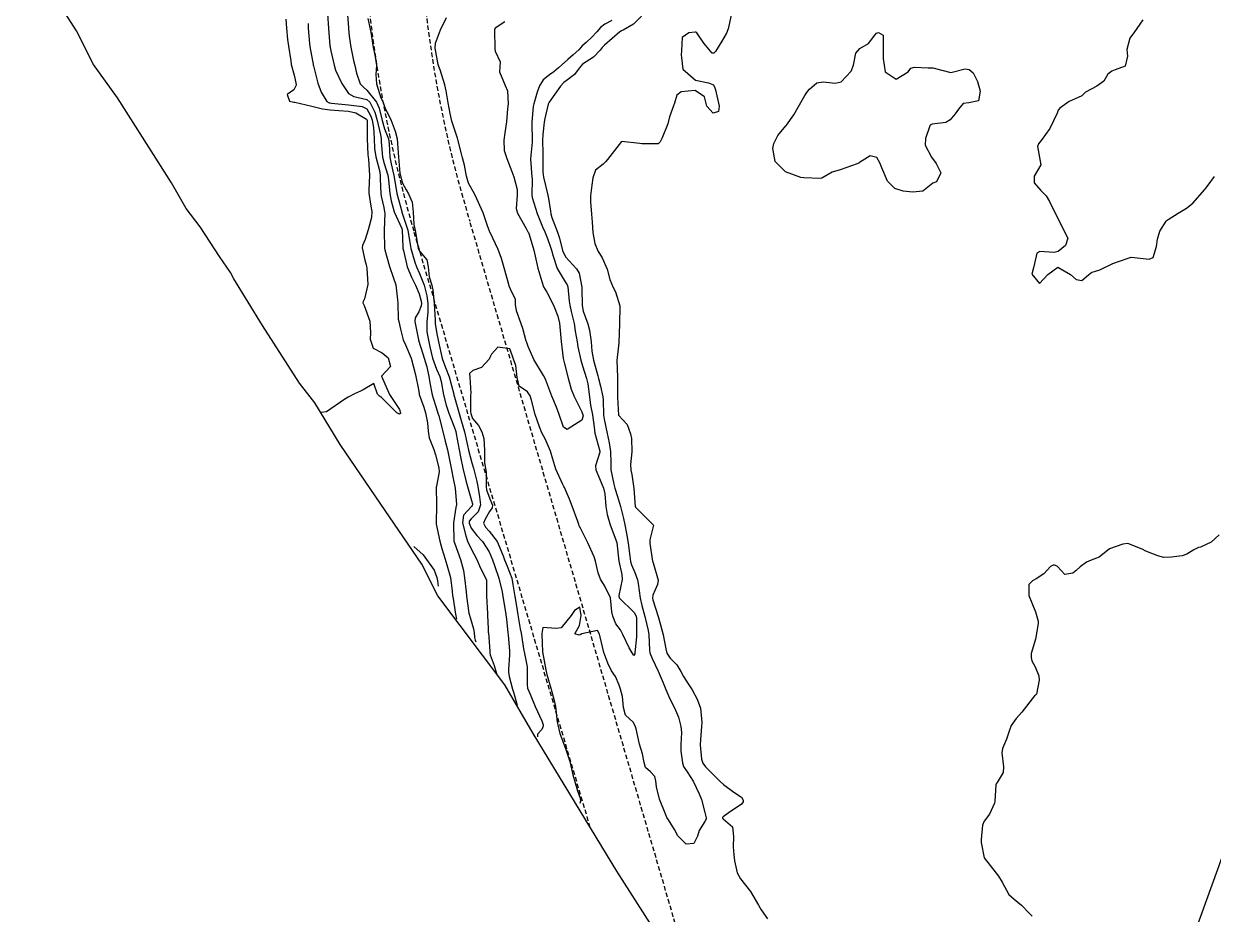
# Model space of a CAD drawing. Header units: metres. Extents: x 292545 to 299085, y 7450245 to 7463078.
# Drawn here: x 296312.4 to 296442.8, y 7454392.4 to 7454489.9 of the extents above; entities that cross this region are included whole.
import ezdxf

# ---------------------------------------------------------------- set-up
doc = ezdxf.new("R2010")
doc.units = ezdxf.units.M
doc.linetypes.add('DASHED', pattern=[0.75, 0.5, -0.25])
for name, color, linetype in [('Area', 45, 'Continuous'), ('Area Verde e Lazer', 94, 'Continuous'), ('Curvas de Nivel 1m', 11, 'Continuous'), ('Curvas de Nivel 5m', 15, 'Continuous'), ('Vias Primárias', 230, 'Continuous'), ('Vias Secundárias', 230, 'DASHED')]:
    doc.layers.add(name, color=color, linetype=linetype)

msp = doc.modelspace()

# ---------------------------------------------------------------- linework, layer by layer
at = {"layer": 'Area'}
msp.add_polyline3d([(296381.12, 7454391.31, 682.64), (296377.45, 7454397.09, 682.67), (296368.25, 7454412.18, 682.79), (296365.14, 7454417.5, 683.22), (296357.82, 7454427.25, 686.7), (296356.07, 7454430.74, 687.01), (296351.03, 7454438.1, 688.77), (296347.09, 7454443.85, 688.83), (296344.31, 7454448.41, 691.92), (296342.63, 7454450.57, 689.61), (296338.6, 7454456.88, 689.49), (296335.44, 7454461.99, 689.18), (296335.08, 7454462.71, 689.17), (296333.87, 7454464.44, 689.25), (296331.74, 7454467.7, 689.38), (296330.23, 7454469.7, 689.3), (296328.6, 7454472.51, 689.28), (296322.68, 7454481.83, 689.26), (296320.05, 7454485.5, 689.31), (296318.19, 7454489.18, 689.33), (296312.42, 7454498.18, 690.81)], dxfattribs=at)
at = {"layer": 'Area Verde e Lazer', "elevation": 682.53}
msp.add_lwpolyline([(296424.81, 7454323.99), (296458.01, 7454417.08), (296481.15, 7454479.72), (296497.66, 7454525.8, -1), (296512.82, 7454520.37, 0.001416), (296446.05, 7454332.4, -0.011647), (296437.73, 7454310.41, -0.34013), (296434.95, 7454308.78, -0.34013)], format="xyb", dxfattribs=at)
at = {"layer": 'Curvas de Nivel 1m', "flags": 128}
for points, elevation in [([(296345.73, 7454491.03), (296345.81, 7454489.42), (296345.98, 7454487.52), (296346, 7454487.42), (296346.01, 7454487.35), (296346.08, 7454487), (296346.43, 7454485.42), (296346.59, 7454484.88), (296347.27, 7454483.41), (296348.02, 7454482.32), (296348.61, 7454481.98), (296350.02, 7454481.65), (296350.34, 7454481.37), (296350.89, 7454480.25), (296351.16, 7454479.36), (296351.53, 7454477.79), (296351.59, 7454477.36), (296351.61, 7454477), (296351.76, 7454475.35), (296351.93, 7454474.62), (296352.31, 7454473.35), (296352.4, 7454472.85), (296352.54, 7454471.34), (296352.68, 7454470.55), (296353.04, 7454469.34), (296353.85, 7454467.52), (296353.89, 7454467.33), (296353.96, 7454465.46), (296353.98, 7454465.33), (296354.03, 7454465.12), (296354.44, 7454463.32), (296354.91, 7454462.2), (296355.36, 7454461.31), (296355.76, 7454460.36), (296355.98, 7454459.54), (296356.02, 7454459.31), (296356, 7454459.05), (296355.74, 7454458.38), (296355.32, 7454457.72), (296355.28, 7454457.31), (296355.68, 7454455.33), (296355.69, 7454455.31), (296355.7, 7454455.27), (296356.16, 7454453.78), (296356.31, 7454453.3), (296356.6, 7454452.36), (296356.84, 7454451.29), (296356.94, 7454450.59), (296357.18, 7454449.29), (296357.28, 7454448.93), (296357.62, 7454447.89), (296357.82, 7454447.28), (296357.91, 7454446.98), (296358.34, 7454445.27), (296358.62, 7454444.22), (296358.86, 7454443.27), (296359.2, 7454441.6), (296359.27, 7454441.26), (296359.52, 7454439.95), (296359.66, 7454439.26), (296359.7, 7454439.07), (296359.84, 7454437.26), (296359.79, 7454436.95), (296359.52, 7454435.26), (296359.52, 7454435.2), (296359.58, 7454433.26), (296359.63, 7454433.07), (296360.3, 7454431.25), (296360.61, 7454430.04), (296360.74, 7454429.25), (296360.92, 7454427.7), (296360.97, 7454427.24), (296361.22, 7454425.37), (296361.25, 7454425.24), (296361.34, 7454424.89), (296361.72, 7454423.63), (296361.78, 7454423.23), (296361.84, 7454422.71), (296361.92, 7454422.42), (296361.98, 7454422.23)], 687), ([(296347.86, 7454491.4), (296348.02, 7454489.5), (296348.03, 7454489.4), (296348.1, 7454488.59), (296348.26, 7454487.4), (296348.58, 7454485.91), (296348.71, 7454485.39), (296348.91, 7454484.52), (296349.31, 7454483.38), (296349.66, 7454483), (296350.03, 7454482.69), (296351.07, 7454481.36), (296351.36, 7454480.71), (296351.7, 7454479.35), (296351.98, 7454478.42), (296352.4, 7454477.35), (296352.49, 7454476.81), (296352.56, 7454475.34), (296352.68, 7454474.59), (296352.98, 7454473.34), (296353.21, 7454472.03), (296353.33, 7454471.34), (296353.85, 7454469.36), (296353.86, 7454469.33), (296353.87, 7454469.29), (296354.52, 7454467.32), (296354.7, 7454466.19), (296354.86, 7454465.32), (296355.29, 7454463.83), (296355.47, 7454463.31), (296355.79, 7454462.6), (296356.32, 7454461.3), (296356.61, 7454460.15), (296356.71, 7454459.3), (296356.7, 7454458.34), (296356.59, 7454457.3), (296356.61, 7454456.2), (296356.78, 7454455.29), (296356.94, 7454454.53), (296357.23, 7454453.29), (296357.67, 7454452.1), (296358.03, 7454451.28), (296358.18, 7454450.74), (296358.44, 7454449.27), (296358.72, 7454448.16), (296359.02, 7454447.27), (296359.59, 7454445.78), (296359.77, 7454445.26), (296359.83, 7454445.01), (296360.15, 7454443.25), (296360.29, 7454442.51), (296360.55, 7454441.25), (296360.88, 7454439.89), (296361.05, 7454439.24), (296361.5, 7454437.71), (296361.6, 7454437.34), (296361.61, 7454437.24), (296361.58, 7454437.15), (296361.49, 7454437.06), (296360.62, 7454436.11), (296360.5, 7454435.25), (296360.87, 7454433.82), (296361.06, 7454433.24), (296361.43, 7454432.48), (296362.07, 7454431.23), (296362.47, 7454430.29), (296363.05, 7454429.22), (296363.13, 7454428.96), (296363.13, 7454427.21), (296363.25, 7454425.31), (296363.26, 7454425.21), (296363.27, 7454425.14), (296363.33, 7454423.65), (296363.34, 7454423.21), (296363.35, 7454423.19), (296363.51, 7454421.21), (296363.52, 7454420.99), (296363.56, 7454420.81), (296363.98, 7454419.61), (296364.23, 7454418.75)], 686), ([(296389.98, 7454490.9), (296389.63, 7454489.38), (296389.44, 7454488.91), (296388.94, 7454488.06), (296388.25, 7454486.92), (296388.18, 7454486.82), (296388.08, 7454486.74), (296387.9, 7454486.74), (296387.72, 7454486.93), (296386.97, 7454487.81), (296386.21, 7454488.95), (296386.1, 7454489.02), (296386.02, 7454489.04), (296385.32, 7454488.96), (296384.61, 7454488.45), (296384.51, 7454486.97), (296384.48, 7454486.56), (296384.67, 7454484.96), (296386.05, 7454483.76), (296387.5, 7454483.47), (296388.04, 7454483.24), (296388.19, 7454482.92), (296388.25, 7454482.7), (296388.66, 7454480.91), (296388.59, 7454480.33), (296388, 7454480.17), (296387.29, 7454480.93), (296387.05, 7454481.96), (296386.03, 7454482.62), (296384.49, 7454482.5), (296384.02, 7454482.12), (296383.75, 7454481.24), (296383.65, 7454480.97), (296383.22, 7454479.75), (296383.01, 7454478.98), (296382.42, 7454477.45), (296382.18, 7454477), (296381.96, 7454476.79), (296380.17, 7454476.81), (296379.96, 7454476.84), (296377.96, 7454477.04), (296376.41, 7454475.06), (296376.2, 7454474.81), (296375.94, 7454474.58), (296375.11, 7454473.89), (296374.8, 7454473.08), (296374.71, 7454472.28), (296374.54, 7454471.08), (296374.53, 7454470.44), (296374.67, 7454469.08), (296374.73, 7454468.21), (296374.82, 7454467.08), (296375.04, 7454465.87), (296375.35, 7454465.07), (296375.81, 7454464.31), (296376.38, 7454463.06), (296376.65, 7454461.93), (296377.05, 7454461.05), (296377.3, 7454460.58), (296377.75, 7454459.04), (296377.72, 7454457.04), (296377.64, 7454455.04), (296377.64, 7454454.98), (296377.42, 7454453.04), (296377.49, 7454451.21), (296377.51, 7454451.05), (296377.52, 7454449.17), (296377.52, 7454449.05), (296377.6, 7454447.05), (296378.58, 7454446.02), (296378.94, 7454445.03), (296379.04, 7454444.49), (296379.07, 7454443.03), (296378.93, 7454441.64), (296378.97, 7454441.03), (296379.07, 7454440.57), (296379.31, 7454439.02), (296379.46, 7454437.04), (296379.47, 7454437.02), (296379.48, 7454436.96), (296381.46, 7454435), (296381.07, 7454433.38), (296381.07, 7454433), (296381.36, 7454431.05), (296381.37, 7454431), (296381.41, 7454430.87), (296381.97, 7454428.99), (296381.88, 7454428.5), (296381.38, 7454427.33), (296381.33, 7454427.04), (296381.33, 7454427), (296381.37, 7454426.82), (296381.98, 7454424.99), (296382.23, 7454424.1), (296382.53, 7454422.99), (296382.82, 7454421.47), (296382.93, 7454420.98), (296383.29, 7454420.42), (296384.01, 7454419.7), (296384.46, 7454418.96), (296384.74, 7454418.43), (296385.26, 7454417.61), (296385.68, 7454416.95), (296386.24, 7454415.93), (296386.61, 7454414.94), (296386.75, 7454413.39), (296386.73, 7454412.93), (296386.6, 7454411.52), (296386.57, 7454410.94), (296386.73, 7454409.36), (296386.87, 7454408.93), (296387.15, 7454408.52), (296388.76, 7454406.91), (296389.13, 7454406.58), (296390.27, 7454405.74), (296391.11, 7454405.19), (296391.29, 7454404.88), (296391.29, 7454404.69), (296391.1, 7454404.42), (296389.64, 7454403.45), (296389.08, 7454403.03), (296389.03, 7454402.96), (296389.03, 7454402.91), (296389.08, 7454402.81), (296390.1, 7454401.93), (296390.21, 7454400.89), (296390.2, 7454399.74), (296390.26, 7454398.89), (296390.34, 7454398.21), (296390.64, 7454396.89), (296391, 7454396.25), (296392.09, 7454394.87), (296392.97, 7454393.38), (296393.27, 7454392.86), (296393.95, 7454391.85)], 682), ([(296341.16, 7454490.45), (296341.21, 7454489.48), (296341.33, 7454488.24), (296341.44, 7454487.48), (296341.68, 7454485.87), (296341.72, 7454485.47), (296342.05, 7454484.32), (296342.25, 7454483.47), (296342.27, 7454483.22), (296342.03, 7454482.72), (296341.3, 7454482.2), (296341.56, 7454481.47), (296342.01, 7454481.36), (296342.14, 7454481.35), (296344.01, 7454480.92), (296345.18, 7454480.61), (296346, 7454480.51), (296346.96, 7454480.45), (296348, 7454480.37), (296348.81, 7454480.2), (296349.99, 7454479.49), (296350.04, 7454479.42), (296350.05, 7454479.38), (296350.06, 7454479.31), (296350.06, 7454477.38), (296350.14, 7454475.57), (296350.17, 7454475.38), (296350.22, 7454475.09), (296350.32, 7454473.37), (296350.25, 7454471.73), (296350.26, 7454471.37), (296350.48, 7454469.97), (296350.56, 7454469.37), (296350.52, 7454468.71), (296350.17, 7454467.38), (296349.83, 7454466.31), (296349.56, 7454465.65), (296349.51, 7454465.38), (296349.81, 7454464.03), (296349.94, 7454463.52), (296349.98, 7454463.38), (296350.03, 7454463.15), (296350.14, 7454461.37), (296349.76, 7454459.81), (296349.61, 7454459.53), (296349.6, 7454459.38), (296349.75, 7454459.08), (296350.35, 7454457.37), (296350.43, 7454456.09), (296350.39, 7454455.37), (296350.73, 7454454.41), (296351.69, 7454453.9), (296352.36, 7454453.34), (296352.61, 7454452.4), (296351.65, 7454451.35), (296352.5, 7454449.34), (296353.62, 7454447.69), (296353.72, 7454447.33), (296353.71, 7454447.23), (296353.61, 7454447.18), (296353.33, 7454447.33), (296351.63, 7454448.99), (296351.42, 7454449.14), (296351.21, 7454449.36), (296350.81, 7454450.53), (296349.64, 7454449.85), (296349.34, 7454449.68), (296348.69, 7454449.39), (296347.98, 7454449.04), (296347.63, 7454448.83), (296345.61, 7454447.43), (296344.99, 7454447.36)], 689), ([(296343.58, 7454489.99), (296343.59, 7454489.46), (296343.74, 7454487.8), (296343.79, 7454487.45), (296344.07, 7454485.88), (296344.14, 7454485.52), (296344.15, 7454485.45), (296344.18, 7454485.33), (296344.66, 7454483.44), (296345.03, 7454482.45), (296345.63, 7454481.43), (296345.88, 7454481.29), (296346.01, 7454481.27), (296346.17, 7454481.26), (296348.01, 7454481.05), (296349.53, 7454480.9), (296350.01, 7454480.63), (296350.46, 7454479.83), (296350.61, 7454479.37), (296350.75, 7454478.6), (296350.82, 7454477.37), (296350.87, 7454476.28), (296351.01, 7454475.36), (296351.4, 7454473.88), (296351.48, 7454473.36), (296351.48, 7454472.93), (296351.56, 7454471.36), (296351.6, 7454471.06), (296351.88, 7454469.8), (296351.98, 7454469.35), (296352.01, 7454469.21), (296351.93, 7454467.35), (296351.93, 7454467.26), (296351.98, 7454465.35), (296352, 7454465.17), (296352.5, 7454463.34), (296352.93, 7454462.2), (296353.19, 7454461.34), (296353.39, 7454459.7), (296353.41, 7454459.33), (296353.47, 7454457.59), (296353.52, 7454457.33), (296353.71, 7454456.5), (296354.02, 7454455.33), (296354.26, 7454454.76), (296354.9, 7454453.32), (296355.33, 7454451.64), (296355.39, 7454451.31), (296355.64, 7454450.07), (296355.75, 7454449.43), (296355.78, 7454449.31), (296356.27, 7454447.95), (296356.46, 7454447.3), (296356.66, 7454446.23), (296356.74, 7454445.29), (296356.87, 7454444.58), (296357.36, 7454443.28), (296357.55, 7454442.73), (296357.93, 7454441.28), (296357.95, 7454440.85), (296357.65, 7454439.28), (296357.63, 7454439.16), (296357.65, 7454437.28), (296357.65, 7454437.12), (296357.62, 7454435.28), (296357.64, 7454435.1), (296358.02, 7454433.27), (296358.26, 7454432.44), (296358.63, 7454431.27), (296359.14, 7454429.52), (296359.19, 7454429.26), (296359.38, 7454427.76), (296359.43, 7454427.26), (296359.44, 7454427.19), (296359.76, 7454425.26), (296359.87, 7454424.72)], 688), ([(296376.89, 7454490.29), (296376.12, 7454489.89), (296375.64, 7454489.54), (296375.23, 7454489.08), (296374.71, 7454488.47), (296374.09, 7454487.91), (296373.65, 7454487.53), (296373.25, 7454487.1), (296372.65, 7454486.53), (296372.07, 7454486.05), (296371.03, 7454485.13), (296370.52, 7454484.67), (296370.05, 7454484.34), (296369.37, 7454483.82), (296368.95, 7454483.15), (296368.71, 7454482.47), (296368.32, 7454481.16), (296368.27, 7454480.9), (296368.13, 7454479.16), (296368.12, 7454479.03), (296368.15, 7454477.16), (296368.14, 7454476.98), (296367.97, 7454475.16), (296367.97, 7454475.13), (296368.13, 7454473.16), (296368.15, 7454472.92), (296368.11, 7454471.16), (296368.14, 7454470.91), (296368.69, 7454469.15), (296369.3, 7454467.69), (296369.55, 7454467.14), (296369.84, 7454466.43), (296370.16, 7454465.47), (296370.26, 7454465.14), (296370.47, 7454464.48), (296370.91, 7454463.13), (296371.78, 7454461.67), (296372, 7454461.34), (296372.06, 7454461.12), (296372.22, 7454459.57), (296372.28, 7454459.11), (296372.44, 7454458.41), (296372.75, 7454457.1), (296372.88, 7454456.27), (296373.07, 7454455.1), (296373.16, 7454454.56), (296373.47, 7454453.09), (296373.67, 7454452.45), (296374.1, 7454451.09), (296374.24, 7454450.49), (296374.44, 7454449.08), (296374.56, 7454448.14), (296374.75, 7454447.08), (296374.94, 7454445.73), (296375.02, 7454445.08), (296375.56, 7454443.11), (296375.57, 7454443.07), (296375.56, 7454443.02), (296375.1, 7454441.51), (296375.13, 7454441.07), (296375.52, 7454440.13), (296375.97, 7454439.07), (296376.12, 7454438.45), (296376.22, 7454437.06), (296376.38, 7454436.16), (296376.7, 7454435.06), (296377.44, 7454433.09), (296377.45, 7454433.06), (296377.65, 7454431.05), (296377.97, 7454429.61), (296378.01, 7454429.04), (296377.64, 7454427.31), (296377.7, 7454427.05), (296379.35, 7454425.43), (296379.55, 7454425.02), (296379.6, 7454424.76), (296379.59, 7454423.02), (296379.58, 7454422.76), (296379.41, 7454421.02), (296379.4, 7454420.91), (296379.29, 7454420.74), (296379.18, 7454420.91), (296379.12, 7454421.02), (296378.78, 7454421.55), (296378.09, 7454423.04), (296377.82, 7454423.54), (296377.33, 7454424.2), (296376.99, 7454425.05), (296376.9, 7454425.51), (296376.74, 7454427.06), (296376.12, 7454428.33), (296375.66, 7454429.07), (296375.4, 7454429.8), (296375.11, 7454431.07), (296374.94, 7454431.55), (296374.25, 7454433.08), (296373.46, 7454434.66), (296373.31, 7454434.94), (296373.26, 7454435.09), (296373.17, 7454435.39), (296372.54, 7454437.1), (296372.24, 7454437.84), (296371.69, 7454439.12), (296371.64, 7454439.24), (296371.52, 7454439.46), (296370.76, 7454441.13), (296370.43, 7454442.25), (296370.17, 7454443.13), (296369.58, 7454444.45), (296369.21, 7454445.14), (296368.96, 7454445.78), (296368.49, 7454447.15), (296368.07, 7454448.72), (296367.94, 7454449.16), (296367.64, 7454449.61), (296366.72, 7454450.25), (296366.49, 7454451.18), (296366.36, 7454452.49), (296366.11, 7454453.18), (296366.01, 7454453.51), (296365.69, 7454454.32), (296364.39, 7454454.51), (296363.69, 7454453.73), (296363.51, 7454453.39), (296363.42, 7454453.21), (296362.59, 7454452.3), (296361.66, 7454451.97), (296361.29, 7454451.61), (296361.31, 7454451.24), (296361.41, 7454449.47), (296361.4, 7454449.24), (296361.39, 7454447.46), (296361.41, 7454447.24), (296361.6, 7454446.7), (296362.28, 7454445.92), (296362.62, 7454445.22), (296362.84, 7454444.49), (296362.92, 7454443.22), (296362.91, 7454441.85), (296363.05, 7454441.22), (296363.11, 7454440.8), (296363.12, 7454439.22), (296363.16, 7454438.87), (296363.5, 7454437.89), (296363.81, 7454437.21), (296363.78, 7454436.92), (296363.48, 7454436.5), (296363, 7454435.68), (296362.83, 7454435.22), (296363.02, 7454434.77), (296363.45, 7454434.34), (296364.33, 7454433.2), (296364.97, 7454431.64), (296365.12, 7454431.19), (296365.41, 7454430.51), (296365.91, 7454429.18), (296366.05, 7454428.52), (296366.25, 7454427.18), (296366.42, 7454426.12), (296366.57, 7454425.18), (296366.85, 7454423.65), (296366.94, 7454423.17), (296367.25, 7454421.23), (296367.26, 7454421.17), (296367.3, 7454420.93), (296367.59, 7454419.47), (296367.61, 7454419.16), (296367.59, 7454417.5), (296367.65, 7454417.16), (296367.92, 7454416.48), (296368.49, 7454415.15), (296369.21, 7454413.55), (296369.35, 7454413.14), (296369.36, 7454412.97), (296369.2, 7454412.61), (296368.72, 7454412.09), (296368.75, 7454411.8)], 684), ([(296380.13, 7454490.79), (296379.25, 7454489.9), (296378.11, 7454489.25), (296377.96, 7454489.19), (296377.75, 7454489.05), (296376.09, 7454487.6), (296375.82, 7454487.34), (296375.6, 7454487.07), (296374.88, 7454486.28), (296374.07, 7454485.78), (296373.66, 7454485.51), (296373.3, 7454485.1), (296372.78, 7454484.38), (296372.04, 7454483.81), (296371.63, 7454483.52), (296371.24, 7454483.12), (296370.02, 7454481.37), (296369.94, 7454481.21), (296369.91, 7454481.14), (296369.55, 7454479.58), (296369.47, 7454479.15), (296369.31, 7454477.8), (296369.29, 7454477.15), (296369.32, 7454475.78), (296369.31, 7454475.15), (296369.33, 7454473.74), (296369.41, 7454473.15), (296369.87, 7454471.16), (296369.88, 7454471.14), (296369.89, 7454471.02), (296370.16, 7454469.42), (296370.19, 7454469.14), (296370.29, 7454468.71), (296370.94, 7454467.12), (296371.15, 7454466.44), (296371.48, 7454465.12), (296371.81, 7454464.4), (296373, 7454463.1), (296373.3, 7454462.61), (296373.6, 7454461.09), (296373.61, 7454460.93), (296373.62, 7454459.09), (296373.74, 7454458.47), (296374.24, 7454457.08), (296374.42, 7454456.38), (296374.62, 7454455.08), (296374.71, 7454454.07), (296374.87, 7454453.08), (296375.36, 7454451.37), (296375.44, 7454451.07), (296375.64, 7454450.23), (296375.91, 7454449.07), (296375.94, 7454448.75), (296375.99, 7454447.07), (296376.05, 7454446.61), (296376.38, 7454445.06), (296376.59, 7454444.04), (296376.75, 7454443.06), (296376.78, 7454441.82), (296376.78, 7454441.06), (296377.09, 7454439.48), (296377.23, 7454439.05), (296377.5, 7454438.16), (296377.83, 7454437.04), (296378.16, 7454435.73), (296378.32, 7454435.04), (296378.51, 7454434.09), (296378.66, 7454433.03), (296378.86, 7454431.59), (296378.95, 7454431.03), (296379.04, 7454430.66), (296379.4, 7454429.81), (296379.71, 7454429.02), (296379.79, 7454428.62), (296380, 7454427.01), (296380.18, 7454426.2), (296380.51, 7454425.01), (296380.88, 7454423.45), (296380.94, 7454423), (296381.01, 7454421.29), (296381.05, 7454421), (296381.29, 7454420.41), (296381.98, 7454418.99), (296382.53, 7454417.72), (296382.81, 7454416.98), (296383.24, 7454415.97), (296383.77, 7454414.97), (296384.2, 7454413.95), (296384.45, 7454412.96), (296384.53, 7454412.29), (296384.45, 7454410.96), (296384.44, 7454410.23), (296384.63, 7454408.96), (296384.75, 7454408.56), (296385.14, 7454407.99), (296385.82, 7454406.94), (296386.47, 7454405.58), (296386.71, 7454404.93), (296387.09, 7454403.53), (296387.21, 7454402.93), (296387.21, 7454402.8), (296387.08, 7454402.53), (296386.45, 7454401.55), (296386.27, 7454400.94), (296385.87, 7454400.13), (296385.05, 7454400.05), (296384.11, 7454400.96), (296383.75, 7454401.65), (296383.08, 7454402.72), (296382.92, 7454402.98), (296382.79, 7454403.28), (296382.11, 7454404.99), (296381.78, 7454406.33), (296381.71, 7454406.99), (296381.59, 7454407.45), (296381.14, 7454407.97), (296380.59, 7454408.45), (296380.42, 7454409.01), (296380.23, 7454409.95), (296379.91, 7454411.01), (296379.54, 7454412.67), (296379.45, 7454413.02), (296379.21, 7454413.43), (296378.39, 7454414.2), (296378.16, 7454415.04), (296378.04, 7454416.24), (296377.83, 7454417.04), (296377.69, 7454417.47), (296377.27, 7454418.42), (296376.86, 7454419.05), (296376.45, 7454419.89), (296376.02, 7454421.06), (296375.62, 7454422.76), (296375.55, 7454423.07), (296375.33, 7454423.46), (296373.6, 7454423.1), (296373.42, 7454423), (296373.32, 7454422.96), (296372.82, 7454423.11), (296373.33, 7454424.01), (296373.54, 7454425.09), (296373.36, 7454426.01), (296372.78, 7454425.67), (296372.43, 7454425.1), (296371.33, 7454423.77), (296370.77, 7454423.68), (296369.33, 7454423.78), (296369.21, 7454423.14), (296369.21, 7454423.03), (296369.29, 7454421.14), (296369.64, 7454419.14), (296369.76, 7454418.64), (296370.2, 7454417.13), (296370.57, 7454415.79), (296370.71, 7454415.13), (296370.9, 7454413.43), (296370.95, 7454413.12), (296371.19, 7454412.17), (296371.6, 7454411.12), (296371.86, 7454410.42), (296372.27, 7454409.11), (296372.6, 7454407.65), (296373.11, 7454405.88), (296373.42, 7454405.1), (296373.44, 7454404.75), (296373.39, 7454404.5)], 683), ([(296435.1, 7454490.37), (296434.11, 7454488.94), (296433.85, 7454488.64), (296433.67, 7454488.38), (296433.36, 7454487.12), (296433.42, 7454486.39), (296433.16, 7454485.29), (296432.06, 7454484.89), (296431.69, 7454484.77), (296431.27, 7454484.41), (296430.81, 7454483.65), (296430.04, 7454483.13), (296428.83, 7454482.44), (296428.4, 7454482.07), (296428.02, 7454481.87), (296427.04, 7454481.44), (296426.01, 7454480.69), (296425.82, 7454480.47), (296425.7, 7454480.17), (296424.91, 7454478.49), (296423.97, 7454477.16), (296423.66, 7454476.81), (296423.57, 7454476.5), (296423.93, 7454474.5), (296423.19, 7454473.24), (296423.19, 7454472.51), (296423.9, 7454471.67), (296424.52, 7454471.11), (296424.86, 7454470.49), (296425.86, 7454468.47), (296426.89, 7454466.46), (296426.63, 7454465.66), (296425.82, 7454465), (296425.39, 7454464.9), (296423.82, 7454464.98), (296423.49, 7454464.83), (296423.39, 7454464.5), (296423.12, 7454463.19), (296422.94, 7454462.51), (296423.78, 7454461.5), (296424.68, 7454462.49), (296425.8, 7454463.27), (296427.16, 7454462.46), (296427.79, 7454461.93), (296428.41, 7454461.82), (296429.13, 7454462.44), (296429.51, 7454462.72), (296429.8, 7454462.79), (296430.38, 7454463), (296431.81, 7454463.67), (296432.34, 7454463.86), (296433.81, 7454464.38), (296435.81, 7454464.14), (296436.23, 7454464.35), (296436.61, 7454465.56), (296436.7, 7454466.34), (296436.97, 7454467.22), (296437.66, 7454468.33), (296437.77, 7454468.43), (296437.87, 7454468.5), (296438.99, 7454469.21), (296439.88, 7454469.76), (296440.59, 7454470.3), (296441.91, 7454471.8), (296442.12, 7454472.07), (296442.28, 7454472.28), (296442.97, 7454473.22)], 681), ([(296443.46, 7454433.94), (296442.59, 7454433.13), (296441.44, 7454432.61), (296441.19, 7454432.54), (296440.71, 7454432.3), (296439.92, 7454431.82), (296439.43, 7454431.66), (296438.25, 7454431.49), (296437.42, 7454431.47), (296436.73, 7454431.65), (296435.43, 7454432.17), (296435.04, 7454432.36), (296433.44, 7454432.99), (296432.92, 7454432.91), (296431.43, 7454432.41), (296430.33, 7454431.51), (296429.42, 7454431.17), (296428.91, 7454430.95), (296428.24, 7454430.44), (296427.81, 7454430.04), (296427.41, 7454429.76), (296426.55, 7454429.61), (296425.76, 7454430.47), (296425.54, 7454430.6), (296425.41, 7454430.62), (296425.28, 7454430.61), (296424.96, 7454430.48), (296424.24, 7454429.66), (296423.4, 7454429.12), (296423, 7454428.9), (296422.61, 7454428.51), (296422.59, 7454427.29), (296422.92, 7454426.5), (296423.35, 7454425.5), (296423.63, 7454424.5), (296423.62, 7454424.22), (296423.32, 7454422.5), (296422.87, 7454420.94), (296422.85, 7454420.51), (296422.94, 7454420.15), (296423.28, 7454419.47), (296423.71, 7454418.5), (296423.73, 7454418.03), (296423.43, 7454416.5), (296423.35, 7454416.39), (296423.24, 7454416.29), (296421.82, 7454414.52), (296421.22, 7454413.81), (296420.68, 7454413.07), (296420.48, 7454412.54), (296420.17, 7454411.56), (296419.73, 7454410.54), (296419.66, 7454410.06), (296419.83, 7454408.54), (296419.78, 7454407.91), (296419.13, 7454406.79), (296419.02, 7454406.66), (296418.97, 7454406.55), (296418.89, 7454404.76), (296418.85, 7454404.55), (296418.3, 7454403.35), (296417.71, 7454402.56), (296417.51, 7454402.13), (296417.38, 7454400.57), (296417.38, 7454400.24), (296417.72, 7454398.56), (296419.02, 7454396.88), (296419.29, 7454396.55), (296419.67, 7454395.88), (296420.4, 7454394.54), (296420.98, 7454394.02), (296421.8, 7454393.35), (296422.65, 7454392.5), (296422.96, 7454392.17)], 681), ([(296355.19, 7454432.67), (296356.19, 7454431.77), (296357.4, 7454430.08), (296357.7, 7454429.28), (296357.78, 7454428.89), (296357.85, 7454428.33)], 689)]:
    msp.add_lwpolyline(points, dxfattribs=dict(at, elevation=elevation))
at = {"layer": 'Curvas de Nivel 1m', "elevation": 682, "flags": 128}
msp.add_lwpolyline([(296405.71, 7454488.71), (296405.89, 7454488.93), (296406.11, 7454488.98), (296406.64, 7454488.7), (296406.65, 7454488.15), (296406.65, 7454486.7), (296406.64, 7454486.14), (296406.86, 7454484.7), (296408.04, 7454483.89), (296409.36, 7454484.67), (296409.66, 7454485.07), (296410.06, 7454485.19), (296411.57, 7454485.13), (296412.06, 7454485.12), (296414.05, 7454484.61), (296415.64, 7454485.02), (296416.06, 7454484.95), (296416.49, 7454484.59), (296416.99, 7454483.63), (296417.28, 7454482.58), (296417.1, 7454481.51), (296416.02, 7454481.27), (296415.41, 7454481.2), (296414.89, 7454480.6), (296414.54, 7454480.07), (296413.99, 7454479.42), (296413.49, 7454479.12), (296411.99, 7454478.94), (296411.79, 7454478.83), (296411.71, 7454478.64), (296411.26, 7454477.36), (296411.24, 7454476.65), (296411.94, 7454475.32), (296412.45, 7454474.63), (296412.95, 7454473.6), (296412.47, 7454472.63), (296412.08, 7454472.47), (296411.91, 7454472.32), (296410.97, 7454471.59), (296409.9, 7454471.48), (296408.81, 7454471.59), (296407.9, 7454471.89), (296407.1, 7454472.7), (296406.47, 7454474.16), (296406.28, 7454474.71), (296405.94, 7454475.31), (296405.2, 7454475.46), (296404.04, 7454474.73), (296403.98, 7454474.68), (296403.93, 7454474.66), (296403.8, 7454474.6), (296401.93, 7454473.94), (296401.03, 7454473.67), (296399.92, 7454473.02), (296399.72, 7454472.98), (296397.92, 7454473.08), (296397.61, 7454473.12), (296395.93, 7454473.72), (296394.8, 7454474.84), (296394.53, 7454476.27), (296394.66, 7454476.84), (296395.09, 7454477.72), (296395.98, 7454478.75), (296396.02, 7454478.79), (296396.05, 7454478.83), (296396.85, 7454479.97), (296397.32, 7454480.81), (296398.03, 7454482.08), (296398.32, 7454482.51), (296398.54, 7454482.79), (296399.35, 7454483.48), (296400.04, 7454483.58), (296401.37, 7454483.43), (296402.04, 7454483.6), (296403.14, 7454484.74), (296403.38, 7454485.43), (296403.64, 7454486.74), (296404.09, 7454487.24), (296405.01, 7454487.8)], close=True, dxfattribs=at)
at = {"layer": 'Curvas de Nivel 5m', "elevation": 685, "flags": 128}
for points in [[(296350.12, 7454490.54), (296350.38, 7454489.37), (296350.46, 7454489.02), (296350.73, 7454487.36), (296350.91, 7454486.53), (296351.08, 7454485.36), (296351.02, 7454484.39), (296351.07, 7454483.36), (296351.55, 7454481.82), (296351.82, 7454481.35), (296351.87, 7454481.21), (296352.01, 7454480.76), (296352.68, 7454479.34), (296353.14, 7454478.18), (296353.35, 7454477.34), (296353.46, 7454475.82), (296353.48, 7454475.33), (296353.66, 7454473.59), (296353.7, 7454473.33), (296353.91, 7454472.57), (296354.34, 7454471.77), (296354.6, 7454471.32), (296354.98, 7454470.41), (296355.11, 7454469.31), (296355.19, 7454467.97), (296355.33, 7454467.31), (296355.41, 7454466.88), (296355.67, 7454465.31), (296355.82, 7454464.98), (296356.59, 7454464.08), (296356.76, 7454463.3), (296356.87, 7454462.21), (296357.15, 7454461.29), (296357.27, 7454460.79), (296357.4, 7454459.29), (296357.53, 7454457.48), (296357.53, 7454457.28), (296357.53, 7454457.09), (296357.71, 7454455.99), (296357.85, 7454455.28), (296357.9, 7454455.08), (296358.3, 7454453.27), (296358.66, 7454452.28), (296359.04, 7454451.27), (296359.55, 7454449.35), (296359.57, 7454449.26), (296359.63, 7454449.04), (296360.16, 7454447.25), (296360.38, 7454446.47), (296360.72, 7454445.25), (296361.06, 7454443.75), (296361.17, 7454443.24), (296361.54, 7454441.82), (296361.72, 7454441.24), (296362.09, 7454439.8), (296362.18, 7454439.23), (296362.39, 7454438.11), (296362.49, 7454437.22), (296362.24, 7454436.47), (296361.47, 7454435.7), (296361.25, 7454435.46), (296361.23, 7454435.24), (296361.46, 7454434.69), (296362.1, 7454433.88), (296362.7, 7454433.22), (296363.43, 7454432.07), (296363.8, 7454431.21), (296364.04, 7454430.57), (296364.51, 7454429.2), (296364.86, 7454427.71), (296364.94, 7454427.19), (296365.27, 7454425.26), (296365.28, 7454425.19), (296365.34, 7454424.7), (296365.49, 7454423.19), (296365.51, 7454423), (296365.66, 7454421.19), (296365.67, 7454420.81), (296365.54, 7454419.19), (296365.55, 7454418.91), (296365.64, 7454418.43), (296366, 7454417.05), (296366.1, 7454416.71), (296366.49, 7454415.28)], [(296365.14, 7454490.17), (296364.11, 7454489.45), (296364.03, 7454489.28), (296364.03, 7454489.21), (296364.05, 7454487.25), (296364.05, 7454487.21), (296364.08, 7454486.94), (296364.65, 7454485.78), (296364.59, 7454485.2), (296364.56, 7454484.7), (296365.18, 7454483.19), (296365.43, 7454482.59), (296365.51, 7454481.19), (296365.46, 7454480.64), (296365.34, 7454479.2), (296365.17, 7454478), (296365.03, 7454477.2), (296365.1, 7454476.05), (296365.36, 7454475.2), (296365.92, 7454473.75), (296366.13, 7454473.19), (296366.5, 7454471.78), (296366.51, 7454471.18), (296366.41, 7454469.72), (296366.54, 7454469.18), (296367.51, 7454467.5), (296367.67, 7454467.16), (296367.74, 7454467.06), (296367.84, 7454466.85), (296368.35, 7454465.15), (296368.48, 7454464.49), (296368.78, 7454463.15), (296369.21, 7454461.71), (296369.41, 7454461.14), (296369.77, 7454460.52), (296370.48, 7454459.13), (296370.97, 7454457.89), (296371.16, 7454457.13), (296371.3, 7454455.53), (296371.34, 7454455.12), (296371.54, 7454453.26), (296371.57, 7454453.12), (296371.68, 7454452.69), (296372.11, 7454451.11), (296372.44, 7454449.91), (296372.75, 7454449.1), (296373.61, 7454447.42), (296373.72, 7454447.09), (296373.73, 7454446.97), (296373.6, 7454446.52), (296371.98, 7454445.5), (296371.59, 7454445.74), (296371.11, 7454447.12), (296370.82, 7454447.92), (296370.32, 7454449.13), (296369.65, 7454450.91), (296369.55, 7454451.14), (296369.41, 7454451.39), (296368.33, 7454453.15), (296367.7, 7454454.57), (296367.55, 7454455.01), (296367.51, 7454455.16), (296367.12, 7454456.57), (296366.91, 7454457.17), (296366.43, 7454458.49), (296366.34, 7454459.18), (296366.31, 7454459.73), (296365.77, 7454460.86), (296365.63, 7454461.19), (296365.58, 7454461.39), (296365.08, 7454463.2), (296364.79, 7454464.22), (296364.44, 7454465.2), (296363.84, 7454466.44), (296363.47, 7454467.21), (296363.25, 7454467.82), (296362.77, 7454469.22), (296361.89, 7454471.16), (296361.87, 7454471.2), (296361.85, 7454471.23), (296361.17, 7454472.5), (296360.97, 7454473.24), (296360.73, 7454474.45), (296360.51, 7454475.25), (296360.39, 7454475.7), (296360.01, 7454477.26), (296359.97, 7454477.41), (296359.33, 7454479.27), (296359.15, 7454480.12), (296358.94, 7454481.27), (296358.71, 7454482.59), (296358.56, 7454483.27), (296358.06, 7454484.92), (296357.93, 7454485.28), (296357.86, 7454485.48), (296357.53, 7454487.29), (296357.55, 7454487.83), (296358.1, 7454489.28), (296358.75, 7454490.65)]]:
    msp.add_lwpolyline(points, dxfattribs=at)
at = {"layer": 'Vias Primárias'}
msp.add_lwpolyline([(296419.7, 7454332.04), (296450.53, 7454417.21), (296476.86, 7454490.81), (296492.4, 7454533.47, 0.217563), (296490.65, 7454555.47), (296443.06, 7454632.37), (296410.93, 7454686.38), (296388.55, 7454731.82), (296380.71, 7454749.95, 0.141466), (296366.05, 7454764.34, -0.034492), (296373.87, 7454749.95)], format="xyb", dxfattribs=at)
at = {"layer": 'Vias Primárias', "elevation": 682.53}
msp.add_lwpolyline([(296424.63, 7454324.06), (296457.82, 7454417.15), (296480.96, 7454479.79), (296497.48, 7454525.87, -1), (296513.01, 7454520.3, 0.001416), (296446.24, 7454332.33, -0.011647), (296437.92, 7454310.34, -0.34013), (296434.92, 7454308.58, -8.876355)], format="xyb", dxfattribs=at)
at = {"layer": 'Vias Secundárias', "elevation": 682.71}
for points in [[(296385.73, 7454384.89), (296361.32, 7454468.33, -0.110632), (296356.94, 7454522.67, 0.019159), (296365.6, 7454570.58, 0.00504), (296377.09, 7454633.65, 0.04179), (296384.01, 7454697.32, 0.057583), (296373.87, 7454749.95, 0.035805)], [(296374.52, 7454401.88), (296355.23, 7454467.07, -0.100893), (296350.33, 7454523.41, -0.034449), (296359.25, 7454571.52, -0.022584), (296372.4, 7454634.94, 0.05763), (296377.75, 7454697.21, 0.035581), (296368.21, 7454747.99, 70.823921)]]:
    msp.add_lwpolyline(points, format="xyb", dxfattribs=at)

doc.saveas('drawing.dxf')
